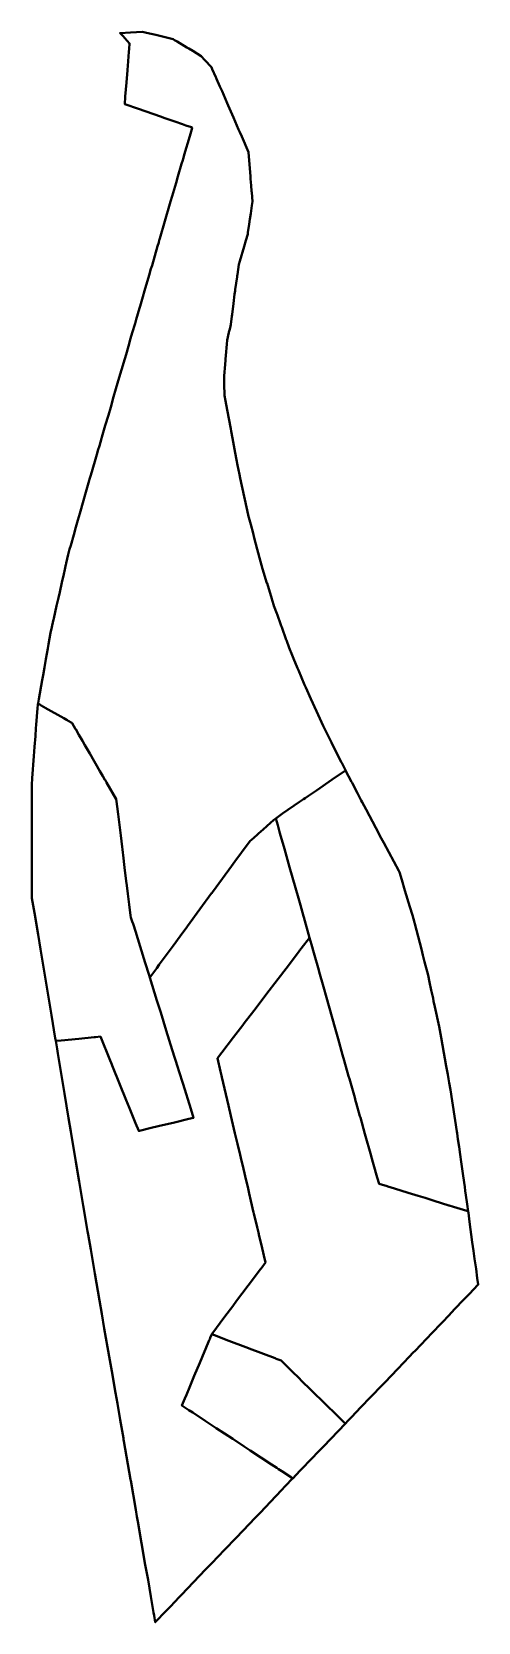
# Model space of a CAD drawing. Header units: metres. Extents: x 808052 to 808119, y 9157403 to 9157643.
import ezdxf

# ---------------------------------------------------------------- set-up
doc = ezdxf.new("R2010")
doc.units = ezdxf.units.M
doc.header["$MEASUREMENT"] = 0
doc.layers.add('2764-21246', color=1, linetype='Continuous')

msp = doc.modelspace()

# ---------------------------------------------------------------- linework, layer by layer
at = {"layer": '2764-21246', "color": 3, "lineweight": -3, "true_color": 0x00ff00}
msp.add_lwpolyline([(808070.7, 9157402.7), (808119.48, 9157453.67), (808118.59, 9157460.1), (808118.17, 9157463.17), (808117.53, 9157467.86), (808116.92, 9157472.2), (808116.29, 9157476.56), (808115.65, 9157480.64), (808115, 9157484.77), (808114.29, 9157488.68), (808113.56, 9157492.66), (808112.74, 9157496.48), (808111.9, 9157500.4), (808110.92, 9157504.23), (808109.91, 9157508.17), (808108.8, 9157511.9), (808107.58, 9157515.95), (808104.62, 9157521.5), (808101.79, 9157526.81), (808100.34, 9157529.61), (808098.86, 9157532.45), (808097.48, 9157535.23), (808096.07, 9157538.06), (808094.76, 9157540.9), (808093.42, 9157543.83), (808092.19, 9157546.79), (808090.92, 9157549.86), (808089.8, 9157552.97), (808088.63, 9157556.2), (808087.59, 9157559.59), (808086.57, 9157562.87), (808085.64, 9157566.45), (808084.74, 9157569.92), (808083.91, 9157573.72), (808083.1, 9157577.43), (808082.16, 9157582.55), (808081.17, 9157587.93), (808081.14, 9157589.04), (808081.09, 9157590.58), (808081.3, 9157593.27), (808081.55, 9157596.3), (808081.83, 9157597.5), (808082.11, 9157598.68), (808082.68, 9157603.27), (808083.34, 9157607.72), (808084.67, 9157612.33), (808085.38, 9157617.23), (808085.1, 9157620.68), (808084.79, 9157624.71), (808082.56, 9157629.82), (808080.47, 9157634.61), (808079.89, 9157635.91), (808079.18, 9157637.52), (808078.2, 9157638.6), (808077.65, 9157639.21), (808075.79, 9157640.33), (808073.4, 9157641.76), (808070.78, 9157642.39), (808068.75, 9157642.87), (808067.97, 9157642.83), (808065.38, 9157642.68), (808066.82, 9157641.12), (808066.08, 9157631.96), (808076.27, 9157628.41), (808060.78, 9157575.29), (808057.54, 9157563.93), (808054.88, 9157552.1), (808052.89, 9157540.73), (808052.67, 9157537.69), (808052.58, 9157536.48), (808052.37, 9157533.66), (808052.05, 9157529.15), (808052.06, 9157512.06), (808052.4, 9157510.03), (808052.51, 9157509.39), (808052.78, 9157507.74), (808060.46, 9157461.73), (808065.4, 9157433.25), (808069.81, 9157407.84), (808070.7, 9157402.7)], dxfattribs=at)
at = {"layer": '2764-21246', "color": 40, "lineweight": 40, "true_color": 0xffbb00}
msp.add_lwpolyline([(808052.97, 9157541.21), (808053.01, 9157541.31), (808053.04, 9157541.39), (808053.28, 9157541.26), (808053.47, 9157541.15), (808053.81, 9157540.95), (808053.92, 9157540.89), (808054.08, 9157540.8), (808056.86, 9157539.22), (808057.39, 9157538.92), (808057.56, 9157538.82), (808058.1, 9157538.51), (808058.13, 9157538.49), (808058.67, 9157537.57), (808058.69, 9157537.54), (808059.16, 9157536.72), (808059.7, 9157535.79), (808060.08, 9157535.14), (808060.81, 9157533.87), (808062.34, 9157531.24), (808062.79, 9157530.47), (808063.1, 9157529.93), (808063.12, 9157529.89), (808063.35, 9157529.5), (808064.81, 9157526.99), (808064.99, 9157525.53), (808064.99, 9157525.5), (808065.08, 9157524.71), (808065.48, 9157521.5), (808065.68, 9157519.78), (808065.73, 9157519.4), (808065.89, 9157518.08), (808066.01, 9157517.13), (808066.12, 9157516.23), (808066.31, 9157514.65), (808066.31, 9157514.62), (808066.39, 9157513.95), (808066.55, 9157512.7), (808066.74, 9157511.07), (808066.94, 9157509.42), (808067.03, 9157509.14), (808067.23, 9157508.49), (808067.35, 9157508.14), (808067.74, 9157506.88), (808067.84, 9157506.54), (808069.17, 9157502.29), (808069.75, 9157500.43), (808069.86, 9157500.07), (808070.91, 9157501.49), (808071.28, 9157502), (808073.38, 9157504.86), (808074.45, 9157506.31), (808075.17, 9157507.28), (808075.35, 9157507.52), (808075.57, 9157507.83), (808077.43, 9157510.36), (808079.21, 9157512.78), (808079.23, 9157512.8), (808079.34, 9157512.95), (808081.81, 9157516.31), (808082.23, 9157516.87), (808082.74, 9157517.57), (808083.72, 9157518.91), (808085.05, 9157520.7), (808085.16, 9157520.8), (808086.08, 9157521.62), (808086.28, 9157521.79), (808087, 9157522.43), (808088.12, 9157523.41), (808088.58, 9157523.81), (808088.9, 9157524.09), (808089.92, 9157524.8), (808092.48, 9157526.56), (808093.1, 9157526.98), (808093.34, 9157527.15), (808093.86, 9157527.5), (808095.04, 9157528.31), (808097.44, 9157529.96), (808099.43, 9157531.33), (808099.44, 9157531.34), (808099.43, 9157531.35), (808098.86, 9157532.45), (808098.83, 9157532.51), (808098.09, 9157534.01), (808097.32, 9157535.55), (808096.47, 9157537.26), (808096.07, 9157538.06), (808095.56, 9157539.17), (808095.05, 9157540.28), (808094.2, 9157542.12), (808093.42, 9157543.83), (808093.24, 9157544.26), (808092.33, 9157546.45), (808092.24, 9157546.68), (808092.19, 9157546.79), (808091.6, 9157548.22), (808091.4, 9157548.71), (808090.92, 9157549.86), (808090.51, 9157551.01), (808090.49, 9157551.05), (808089.8, 9157552.97), (808089.73, 9157553.16), (808089.68, 9157553.31), (808089.09, 9157554.93), (808089.06, 9157555.02), (808088.63, 9157556.2), (808088.62, 9157556.23), (808088.37, 9157557.05), (808088.31, 9157557.25), (808087.59, 9157559.59), (808087.57, 9157559.63), (808086.91, 9157561.78), (808086.57, 9157562.87), (808086.57, 9157562.9), (808086.09, 9157564.73), (808085.64, 9157566.45), (808085.46, 9157567.17), (808085.11, 9157568.48), (808084.75, 9157569.89), (808084.74, 9157569.92), (808084.49, 9157571.08), (808083.53, 9157575.47), (808083.41, 9157576.04), (808083.1, 9157577.43), (808082.95, 9157578.24), (808082.76, 9157579.31), (808082.36, 9157581.5), (808082.16, 9157582.55), (808082.1, 9157582.9), (808081.57, 9157585.79), (808081.31, 9157587.16), (808081.17, 9157587.93), (808081.12, 9157589.71), (808081.1, 9157590.4), (808081.09, 9157590.58), (808081.12, 9157590.93), (808081.25, 9157592.63), (808081.3, 9157593.27), (808081.31, 9157593.42), (808081.36, 9157593.98), (808081.5, 9157595.68), (808081.55, 9157596.3), (808081.83, 9157597.48), (808081.83, 9157597.5), (808081.91, 9157597.82), (808082, 9157598.18), (808082.11, 9157598.68), (808082.27, 9157599.92), (808082.3, 9157600.19), (808082.5, 9157601.84), (808082.68, 9157603.27), (808082.75, 9157603.73), (808082.78, 9157603.94), (808083.06, 9157605.87), (808083.09, 9157606.02), (808083.11, 9157606.2), (808083.34, 9157607.72), (808083.49, 9157608.25), (808084.13, 9157610.47), (808084.39, 9157611.38), (808084.67, 9157612.33), (808084.7, 9157612.57), (808084.88, 9157613.83), (808085, 9157614.6), (808085.12, 9157615.45), (808085.29, 9157616.66), (808085.38, 9157617.23), (808085.27, 9157618.61), (808085.25, 9157618.81), (808085.18, 9157619.68), (808085.1, 9157620.68), (808085.1, 9157620.7), (808085.08, 9157621.03), (808084.79, 9157624.71), (808083.76, 9157627.06), (808083.48, 9157627.71), (808083.29, 9157628.14), (808082.51, 9157629.94), (808081.72, 9157631.74), (808081.58, 9157632.08), (808080.79, 9157633.89), (808080.52, 9157634.51), (808080.47, 9157634.61), (808079.95, 9157635.79), (808079.89, 9157635.91), (808079.85, 9157636), (808079.29, 9157637.25), (808079.18, 9157637.52), (808078.2, 9157638.6), (808077.65, 9157639.21), (808076.37, 9157639.98), (808075.79, 9157640.33), (808075.47, 9157640.52), (808073.98, 9157641.41), (808073.61, 9157641.63), (808073.4, 9157641.76), (808070.76, 9157642.39), (808069.39, 9157642.72), (808068.75, 9157642.87), (808066.94, 9157642.77), (808065.38, 9157642.68), (808065.83, 9157642.2), (808066.09, 9157641.92), (808066.82, 9157641.12), (808066.75, 9157640.29), (808066.72, 9157639.86), (808066.55, 9157637.75), (808066.53, 9157637.59), (808066.51, 9157637.3), (808066.49, 9157637.09), (808066.34, 9157635.23), (808066.17, 9157633.12), (808066.16, 9157633.04), (808066.08, 9157631.96), (808068.16, 9157631.23), (808071.47, 9157630.08), (808072.13, 9157629.85), (808073.36, 9157629.42), (808073.66, 9157629.32), (808074.8, 9157628.92), (808075.33, 9157628.74), (808076.16, 9157628.45), (808076.27, 9157628.41), (808076.21, 9157628.19), (808075.9, 9157627.12), (808075.07, 9157624.28), (808074.95, 9157623.86), (808074.9, 9157623.69), (808074.85, 9157623.51), (808074.68, 9157622.94), (808074.12, 9157621.03), (808073.84, 9157620.06), (808073.25, 9157618.05), (808073.02, 9157617.25), (808072.91, 9157616.88), (808071.38, 9157611.64), (808071.34, 9157611.5), (808071.31, 9157611.4), (808071.22, 9157611.07), (808071.05, 9157610.51), (808070.21, 9157607.6), (808070.05, 9157607.07), (808069.77, 9157606.1), (808069.08, 9157603.74), (808068.97, 9157603.39), (808068.93, 9157603.22), (808068.41, 9157601.45), (808068.31, 9157601.12), (808067.82, 9157599.43), (808067.65, 9157598.83), (808067.23, 9157597.39), (808066.98, 9157596.54), (808066.64, 9157595.39), (808066.28, 9157594.14), (808066.09, 9157593.49), (808065.59, 9157591.8), (808065.55, 9157591.67), (808065.01, 9157589.81), (808064.76, 9157588.94), (808064.41, 9157587.76), (808063.96, 9157586.19), (808063.61, 9157584.99), (808063.15, 9157583.44), (808062.64, 9157581.67), (808062.57, 9157581.45), (808062.25, 9157580.35), (808062.04, 9157579.63), (808061.97, 9157579.38), (808061.56, 9157577.98), (808060.96, 9157575.92), (808060.78, 9157575.29), (808060.72, 9157575.1), (808060.12, 9157572.98), (808059.86, 9157572.09), (808059.3, 9157570.13), (808059.01, 9157569.1), (808058.72, 9157568.07), (808058.38, 9157566.9), (808057.93, 9157565.3), (808057.76, 9157564.72), (808057.54, 9157563.93), (808057.24, 9157562.62), (808057.22, 9157562.52), (808057.2, 9157562.45), (808057.08, 9157561.9), (808056.81, 9157560.7), (808056.73, 9157560.36), (808056.59, 9157559.71), (808056.26, 9157558.26), (808056.07, 9157557.41), (808055.8, 9157556.19), (808055.37, 9157554.28), (808055.33, 9157554.07), (808055.29, 9157553.93), (808055.08, 9157552.96), (808054.88, 9157552.1), (808054.88, 9157552.09), (808054.59, 9157550.41), (808054.47, 9157549.75), (808054.19, 9157548.12), (808053.97, 9157546.86), (808053.77, 9157545.72), (808053.63, 9157544.96), (808053.12, 9157542.07), (808053.07, 9157541.77), (808053.03, 9157541.51)], close=True, dxfattribs=at)
at = {"layer": '2764-21246', "color": 132, "lineweight": 40, "true_color": 0x00cccc}
for points in [[(808052.05, 9157529.15), (808052.05, 9157527.14), (808052.05, 9157524.61), (808052.05, 9157521.64), (808052.06, 9157519.26), (808052.06, 9157516.04), (808052.06, 9157512.93), (808052.06, 9157512.06), (808052.44, 9157509.81), (808052.99, 9157506.53), (808053.35, 9157504.36), (808053.8, 9157501.62), (808054.41, 9157497.98), (808055.01, 9157494.38), (808055.59, 9157490.88), (808055.66, 9157490.47), (808056.5, 9157490.55), (808059.14, 9157490.81), (808061.48, 9157491.04), (808061.65, 9157491.06), (808062.41, 9157491.13), (808062.41, 9157491.13), (808063.88, 9157487.53), (808064.03, 9157487.16), (808064.3, 9157486.5), (808066.31, 9157481.55), (808066.8, 9157480.34), (808067.72, 9157478.08), (808068.21, 9157476.89), (808068.3, 9157476.91), (808070.06, 9157477.33), (808071.14, 9157477.59), (808073.58, 9157478.17), (808075.78, 9157478.69), (808076.47, 9157478.86), (808076.05, 9157480.22), (808074.89, 9157483.95), (808074.26, 9157485.96), (808074.11, 9157486.45), (808073.27, 9157489.13), (808072.36, 9157492.06), (808071.52, 9157494.75), (808070.94, 9157496.6), (808069.86, 9157500.07), (808069.75, 9157500.43), (808069.17, 9157502.29), (808067.84, 9157506.54), (808067.74, 9157506.88), (808067.35, 9157508.14), (808067.23, 9157508.49), (808067.03, 9157509.14), (808066.94, 9157509.42), (808066.74, 9157511.07), (808066.55, 9157512.7), (808066.39, 9157513.95), (808066.31, 9157514.62), (808066.31, 9157514.65), (808066.12, 9157516.23), (808066.01, 9157517.13), (808065.89, 9157518.08), (808065.73, 9157519.4), (808065.68, 9157519.78), (808065.48, 9157521.5), (808065.08, 9157524.71), (808064.99, 9157525.5), (808064.99, 9157525.53), (808064.81, 9157526.99), (808063.35, 9157529.5), (808063.12, 9157529.89), (808063.1, 9157529.93), (808062.79, 9157530.47), (808062.34, 9157531.24), (808060.81, 9157533.87), (808060.08, 9157535.14), (808059.7, 9157535.79), (808059.16, 9157536.72), (808058.69, 9157537.54), (808058.67, 9157537.57), (808058.13, 9157538.49), (808058.1, 9157538.51), (808057.56, 9157538.82), (808057.39, 9157538.92), (808056.86, 9157539.22), (808054.08, 9157540.8), (808053.92, 9157540.89), (808053.81, 9157540.95), (808053.47, 9157541.15), (808053.28, 9157541.26), (808053.04, 9157541.39), (808053.01, 9157541.31), (808052.97, 9157541.21), (808052.89, 9157540.73), (808052.71, 9157538.19), (808052.7, 9157538.13), (808052.7, 9157538.09), (808052.68, 9157537.82), (808052.67, 9157537.69), (808052.58, 9157536.48), (808052.46, 9157534.89), (808052.36, 9157533.5), (808052.12, 9157530.16)], [(808075.16, 9157436.46), (808074.72, 9157435.41), (808075.78, 9157434.72), (808076.35, 9157434.35), (808078.24, 9157433.1), (808079.92, 9157432), (808082.4, 9157430.37), (808084.15, 9157429.22), (808085.04, 9157428.64), (808088.25, 9157426.53), (808089.05, 9157426), (808089.31, 9157425.83), (808089.55, 9157425.68), (808089.83, 9157425.49), (808091.28, 9157424.55), (808091.48, 9157424.41), (808092.55, 9157425.53), (808094.48, 9157427.55), (808095.15, 9157428.25), (808095.62, 9157428.74), (808096.1, 9157429.23), (808099.41, 9157432.69), (808099.15, 9157432.94), (808098.99, 9157433.1), (808098.81, 9157433.27), (808098.12, 9157433.96), (808096.35, 9157435.69), (808094.31, 9157437.69), (808092.7, 9157439.27), (808092.51, 9157439.46), (808091.26, 9157440.68), (808089.69, 9157442.22), (808089.43, 9157442.32), (808088.97, 9157442.49), (808088.82, 9157442.55), (808084.86, 9157444.05), (808084.55, 9157444.16), (808084.39, 9157444.23), (808081.8, 9157445.21), (808079.64, 9157446.02), (808079.22, 9157446.18), (808078.99, 9157445.64), (808078.92, 9157445.46), (808078.85, 9157445.29), (808078.74, 9157445.03), (808077.42, 9157441.86), (808076.59, 9157439.89), (808075.86, 9157438.14), (808075.4, 9157437.02)]]:
    msp.add_lwpolyline(points, close=True, dxfattribs=at)
at = {"layer": '2764-21246', "color": 254, "lineweight": 40, "true_color": 0xcccccc}
msp.add_lwpolyline([(808088.9, 9157524.09), (808089.19, 9157523.07), (808089.24, 9157522.87), (808089.53, 9157521.87), (808090.2, 9157519.5), (808090.35, 9157518.95), (808090.36, 9157518.94), (808090.98, 9157516.72), (808092.31, 9157512.03), (808092.61, 9157510.96), (808093.08, 9157509.3), (808093.12, 9157509.17), (808094, 9157506.06), (808094.28, 9157505.04), (808094.65, 9157503.76), (808095.38, 9157501.16), (808095.45, 9157500.92), (808096.09, 9157498.64), (808096.55, 9157497.02), (808097.82, 9157492.54), (808098.31, 9157490.8), (808099, 9157488.38), (808099.24, 9157487.51), (808099.91, 9157485.15), (808100.02, 9157484.77), (808100.82, 9157481.94), (808100.96, 9157481.43), (808101.04, 9157481.15), (808101.62, 9157479.12), (808101.68, 9157478.9), (808102.37, 9157476.44), (808103.31, 9157473.12), (808103.32, 9157473.09), (808104.13, 9157470.22), (808104.24, 9157469.85), (808104.5, 9157468.92), (808105.73, 9157468.54), (808105.85, 9157468.51), (808106.82, 9157468.2), (808108.92, 9157467.55), (808110.39, 9157467.09), (808111.45, 9157466.76), (808112.83, 9157466.34), (808115.05, 9157465.64), (808115.07, 9157465.64), (808115.74, 9157465.43), (808117.75, 9157464.81), (808117.96, 9157464.74), (808117.81, 9157465.82), (808117.63, 9157467.17), (808117.53, 9157467.86), (808117.45, 9157468.42), (808117.22, 9157470.08), (808116.92, 9157472.2), (808116.75, 9157473.33), (808116.59, 9157474.47), (808116.42, 9157475.64), (808116.29, 9157476.56), (808116.26, 9157476.79), (808115.27, 9157483.07), (808115.1, 9157484.15), (808115, 9157484.77), (808114.89, 9157485.4), (808114.66, 9157486.65), (808114.44, 9157487.83), (808114.29, 9157488.68), (808113.87, 9157491), (808113.66, 9157492.11), (808113.56, 9157492.66), (808112.92, 9157495.65), (808112.74, 9157496.48), (808112.65, 9157496.93), (808112.38, 9157498.16), (808112.13, 9157499.35), (808111.9, 9157500.4), (808111.38, 9157502.42), (808111.12, 9157503.45), (808110.89, 9157504.33), (808109.91, 9157508.17), (808109.86, 9157508.35), (808109.53, 9157509.45), (808109.14, 9157510.74), (808108.41, 9157513.17), (808107.92, 9157514.83), (808107.58, 9157515.95), (808107.48, 9157516.14), (808105.23, 9157520.37), (808104.64, 9157521.47), (808104.62, 9157521.5), (808104, 9157522.67), (808102.54, 9157525.42), (808101.95, 9157526.53), (808101.79, 9157526.81), (808101.23, 9157527.9), (808100.43, 9157529.44), (808100.34, 9157529.61), (808099.44, 9157531.34), (808099.43, 9157531.33), (808097.44, 9157529.96), (808095.04, 9157528.31), (808093.86, 9157527.5), (808093.34, 9157527.15), (808093.1, 9157526.98), (808092.48, 9157526.56), (808089.92, 9157524.8)], close=True, dxfattribs=at)
at = {"layer": '2764-21246', "color": 6, "lineweight": 40, "true_color": 0xff00ff}
msp.add_lwpolyline([(808055.66, 9157490.47), (808055.86, 9157489.27), (808055.98, 9157488.57), (808056.73, 9157484.06), (808056.98, 9157482.55), (808057.61, 9157478.79), (808057.95, 9157476.78), (808058.7, 9157472.24), (808059.2, 9157469.26), (808059.81, 9157465.6), (808060.46, 9157461.73), (808060.54, 9157461.27), (808060.94, 9157458.97), (808061.56, 9157455.36), (808062.27, 9157451.26), (808062.62, 9157449.24), (808063, 9157447.05), (808063.5, 9157444.22), (808063.83, 9157442.28), (808064.12, 9157440.59), (808064.69, 9157437.31), (808064.97, 9157435.73), (808065.4, 9157433.25), (808065.88, 9157430.49), (808065.91, 9157430.31), (808065.96, 9157430.03), (808066.96, 9157424.27), (808066.97, 9157424.18), (808066.99, 9157424.1), (808067.75, 9157419.68), (808067.93, 9157418.65), (808068.06, 9157417.91), (808068.63, 9157414.62), (808069.19, 9157411.38), (808069.6, 9157409.07), (808069.81, 9157407.84), (808070.03, 9157406.58), (808070.34, 9157404.76), (808070.44, 9157404.17), (808070.52, 9157403.71), (808070.7, 9157402.7), (808071.14, 9157403.15), (808071.9, 9157403.95), (808072.98, 9157405.08), (808074.31, 9157406.47), (808074.65, 9157406.83), (808078.3, 9157410.64), (808079.22, 9157411.6), (808081.16, 9157413.62), (808082.9, 9157415.45), (808084.93, 9157417.56), (808085.73, 9157418.4), (808086.52, 9157419.23), (808088.92, 9157421.74), (808089.09, 9157421.91), (808089.61, 9157422.46), (808091.35, 9157424.28), (808091.48, 9157424.41), (808091.28, 9157424.55), (808089.83, 9157425.49), (808089.55, 9157425.68), (808089.31, 9157425.83), (808089.05, 9157426), (808088.25, 9157426.53), (808085.04, 9157428.64), (808084.15, 9157429.22), (808082.4, 9157430.37), (808079.92, 9157432), (808078.24, 9157433.1), (808076.35, 9157434.35), (808075.78, 9157434.72), (808074.72, 9157435.41), (808075.16, 9157436.46), (808075.4, 9157437.02), (808075.86, 9157438.14), (808076.59, 9157439.89), (808077.42, 9157441.86), (808078.74, 9157445.03), (808078.85, 9157445.29), (808078.92, 9157445.46), (808078.99, 9157445.64), (808079.22, 9157446.18), (808081.22, 9157448.85), (808082.4, 9157450.42), (808082.99, 9157451.21), (808085.54, 9157454.6), (808086.56, 9157455.95), (808086.67, 9157456.1), (808087.34, 9157457), (808087.08, 9157458.09), (808086.72, 9157459.63), (808086.4, 9157461), (808086.28, 9157461.53), (808086.08, 9157462.37), (808085.59, 9157464.43), (808085.58, 9157464.5), (808085.56, 9157464.59), (808085.15, 9157466.31), (808084.88, 9157467.45), (808084.71, 9157468.17), (808084.27, 9157470.05), (808083.9, 9157471.63), (808083.72, 9157472.36), (808083.51, 9157473.27), (808083.12, 9157474.93), (808083.07, 9157475.16), (808082.74, 9157476.54), (808082.13, 9157479.15), (808081.76, 9157480.73), (808080.75, 9157485), (808080.68, 9157485.28), (808080.54, 9157485.88), (808080.08, 9157487.85), (808080.75, 9157488.74), (808082.51, 9157491.04), (808083.92, 9157492.88), (808084.14, 9157493.16), (808085.57, 9157495.04), (808087.91, 9157498.09), (808088.76, 9157499.21), (808090.95, 9157502.08), (808092.3, 9157503.83), (808092.49, 9157504.08), (808092.55, 9157504.17), (808092.76, 9157504.43), (808094, 9157506.06), (808093.12, 9157509.17), (808093.08, 9157509.3), (808092.61, 9157510.96), (808092.31, 9157512.03), (808090.98, 9157516.72), (808090.36, 9157518.94), (808090.35, 9157518.95), (808090.2, 9157519.5), (808089.53, 9157521.87), (808089.24, 9157522.87), (808089.19, 9157523.07), (808088.9, 9157524.09), (808088.58, 9157523.81), (808088.12, 9157523.41), (808087, 9157522.43), (808086.28, 9157521.79), (808086.08, 9157521.62), (808085.16, 9157520.8), (808085.05, 9157520.7), (808083.72, 9157518.91), (808082.74, 9157517.57), (808082.23, 9157516.87), (808081.81, 9157516.31), (808079.34, 9157512.95), (808079.23, 9157512.8), (808079.21, 9157512.78), (808077.43, 9157510.36), (808075.57, 9157507.83), (808075.35, 9157507.52), (808075.17, 9157507.28), (808074.45, 9157506.31), (808073.38, 9157504.86), (808071.28, 9157502), (808070.91, 9157501.49), (808069.86, 9157500.07), (808070.94, 9157496.6), (808071.52, 9157494.75), (808072.36, 9157492.06), (808073.27, 9157489.13), (808074.11, 9157486.45), (808074.26, 9157485.96), (808074.89, 9157483.95), (808076.05, 9157480.22), (808076.47, 9157478.86), (808075.78, 9157478.69), (808073.58, 9157478.17), (808071.14, 9157477.59), (808070.06, 9157477.33), (808068.3, 9157476.91), (808068.21, 9157476.89), (808067.72, 9157478.08), (808066.8, 9157480.34), (808066.31, 9157481.55), (808064.3, 9157486.5), (808064.03, 9157487.16), (808063.88, 9157487.53), (808062.41, 9157491.13), (808062.41, 9157491.13), (808061.65, 9157491.06), (808061.48, 9157491.04), (808059.14, 9157490.81), (808056.5, 9157490.55)], close=True, dxfattribs=at)
at = {"layer": '2764-21246', "color": 3, "lineweight": 40, "true_color": 0x00ff00}
msp.add_lwpolyline([(808079.22, 9157446.18), (808079.64, 9157446.02), (808081.8, 9157445.21), (808084.39, 9157444.23), (808084.55, 9157444.16), (808084.86, 9157444.05), (808088.82, 9157442.55), (808088.97, 9157442.49), (808089.43, 9157442.32), (808089.69, 9157442.22), (808091.26, 9157440.68), (808092.51, 9157439.46), (808092.7, 9157439.27), (808094.31, 9157437.69), (808096.35, 9157435.69), (808098.12, 9157433.96), (808098.81, 9157433.27), (808098.99, 9157433.1), (808099.15, 9157432.94), (808099.41, 9157432.69), (808099.51, 9157432.8), (808099.68, 9157432.98), (808100.35, 9157433.68), (808101.75, 9157435.15), (808103.2, 9157436.66), (808105, 9157438.53), (808105.35, 9157438.91), (808107.33, 9157440.97), (808109.06, 9157442.78), (808109.66, 9157443.41), (808109.94, 9157443.7), (808112.52, 9157446.4), (808115.22, 9157449.22), (808115.24, 9157449.23), (808115.25, 9157449.25), (808115.26, 9157449.26), (808117.08, 9157451.16), (808118.12, 9157452.24), (808119.48, 9157453.67), (808119.34, 9157454.67), (808119.15, 9157456.07), (808118.94, 9157457.58), (808118.77, 9157458.79), (808118.59, 9157460.1), (808118.17, 9157463.17), (808117.99, 9157464.54), (808117.96, 9157464.74), (808117.75, 9157464.81), (808115.74, 9157465.43), (808115.07, 9157465.64), (808115.05, 9157465.64), (808112.83, 9157466.34), (808111.45, 9157466.76), (808110.39, 9157467.09), (808108.92, 9157467.55), (808106.82, 9157468.2), (808105.85, 9157468.51), (808105.73, 9157468.54), (808104.5, 9157468.92), (808104.24, 9157469.85), (808104.13, 9157470.22), (808103.32, 9157473.09), (808103.31, 9157473.12), (808102.37, 9157476.44), (808101.68, 9157478.9), (808101.62, 9157479.12), (808101.04, 9157481.15), (808100.96, 9157481.43), (808100.82, 9157481.94), (808100.02, 9157484.77), (808099.91, 9157485.15), (808099.24, 9157487.51), (808099, 9157488.38), (808098.31, 9157490.8), (808097.82, 9157492.54), (808096.55, 9157497.02), (808096.09, 9157498.64), (808095.45, 9157500.92), (808095.38, 9157501.16), (808094.65, 9157503.76), (808094.28, 9157505.04), (808094, 9157506.06), (808092.76, 9157504.43), (808092.55, 9157504.17), (808092.49, 9157504.08), (808092.3, 9157503.83), (808090.95, 9157502.08), (808088.76, 9157499.21), (808087.91, 9157498.09), (808085.57, 9157495.04), (808084.14, 9157493.16), (808083.92, 9157492.88), (808082.51, 9157491.04), (808080.75, 9157488.74), (808080.08, 9157487.85), (808080.54, 9157485.88), (808080.68, 9157485.28), (808080.75, 9157485), (808081.76, 9157480.73), (808082.13, 9157479.15), (808082.74, 9157476.54), (808083.07, 9157475.16), (808083.12, 9157474.93), (808083.51, 9157473.27), (808083.72, 9157472.36), (808083.9, 9157471.63), (808084.27, 9157470.05), (808084.71, 9157468.17), (808084.88, 9157467.45), (808085.15, 9157466.31), (808085.56, 9157464.59), (808085.58, 9157464.5), (808085.59, 9157464.43), (808086.08, 9157462.37), (808086.28, 9157461.53), (808086.4, 9157461), (808086.72, 9157459.63), (808087.08, 9157458.09), (808087.34, 9157457), (808086.67, 9157456.1), (808086.56, 9157455.95), (808085.54, 9157454.6), (808082.99, 9157451.21), (808082.4, 9157450.42), (808081.22, 9157448.85)], close=True, dxfattribs=at)

doc.saveas('drawing.dxf')
